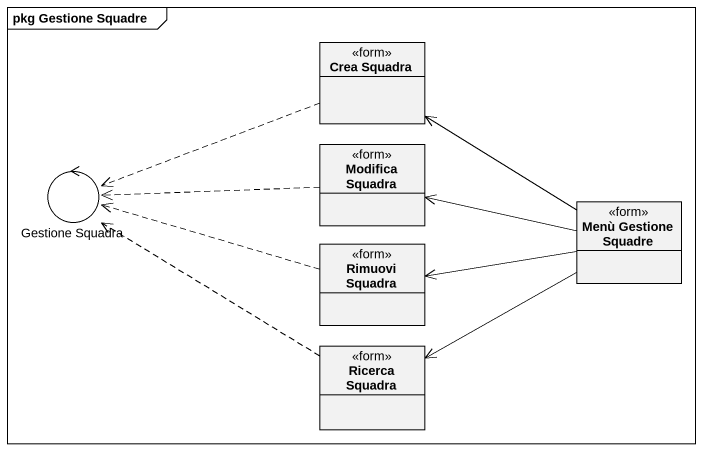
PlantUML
@startuml
mainframe pkg Gestione Squadre
allowmixing
hide circle
hide empty members
class "Crea Squadra" as Crea_Squadra <<form>>
control "Gestione Squadra" as Gestione_Squadra
class "Modifica Squadra" as Modifica_Squadra <<form>>
class "Menù Gestione Squadre" as Menù_Gestione_Squadre <<form>>
class "Rimuovi Squadra" as Rimuovi_Squadra <<form>>
class "Ricerca Squadra" as Ricerca_Squadra <<form>>
Crea_Squadra .left.> Gestione_Squadra
Modifica_Squadra .left.> Gestione_Squadra
Menù_Gestione_Squadre -up-> Crea_Squadra
Menù_Gestione_Squadre -left-> Modifica_Squadra
Menù_Gestione_Squadre -left-> Rimuovi_Squadra
Menù_Gestione_Squadre -left-> Ricerca_Squadra
Rimuovi_Squadra .left.> Gestione_Squadra
Ricerca_Squadra .left.> Gestione_Squadra
@enduml
